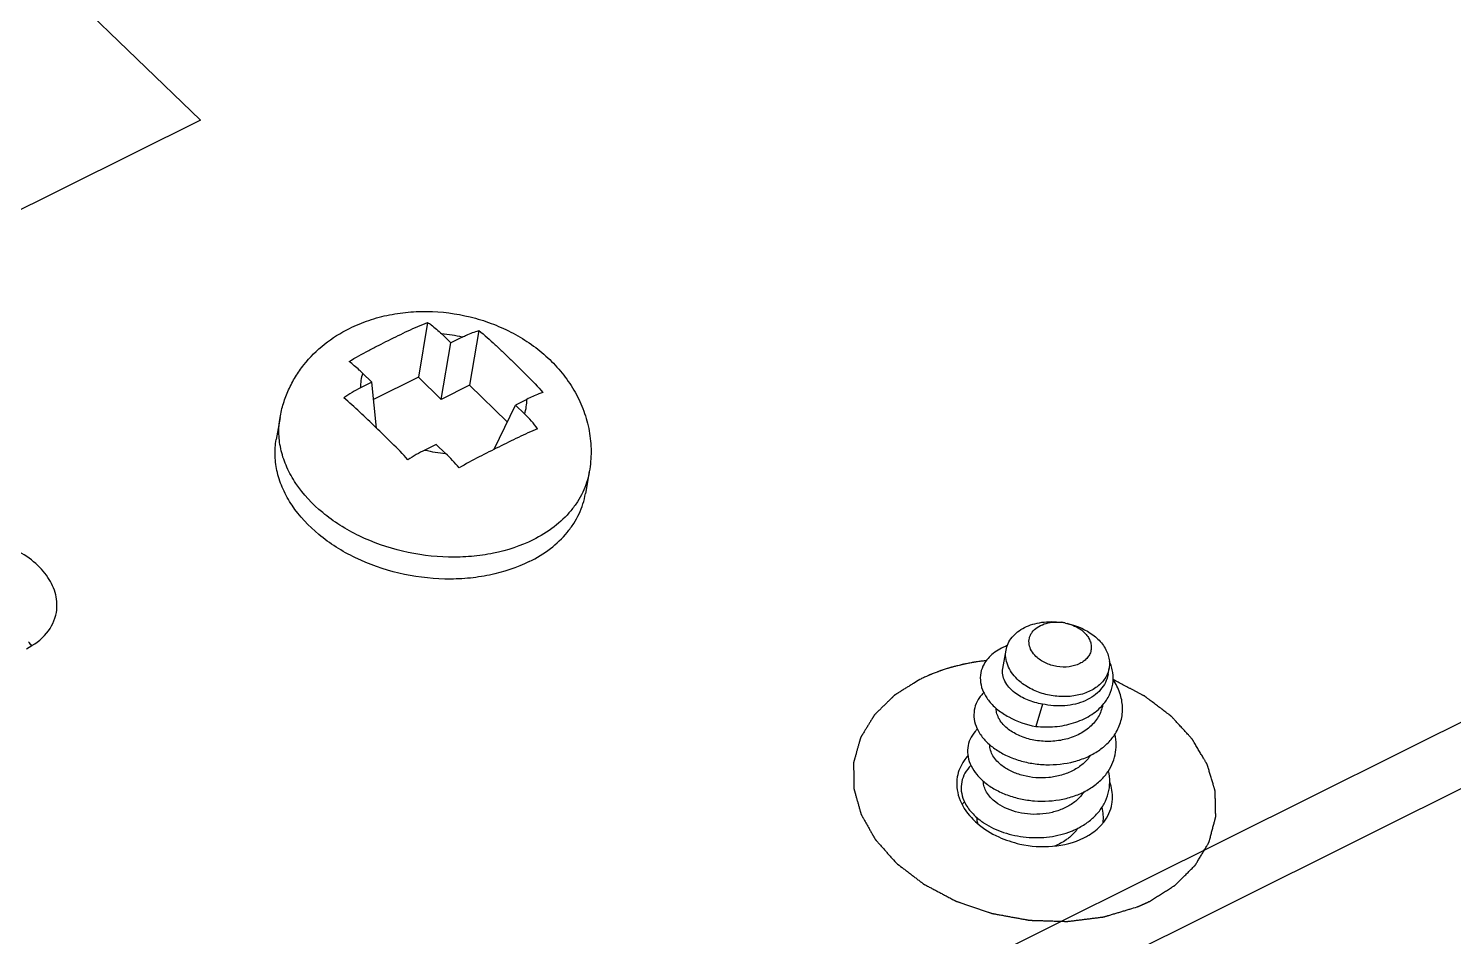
# Model space of a CAD drawing. Extents: x 0 to 297, y 0 to 210.
# Drawn here: x 236.65 to 246.18, y 68.32 to 74.4 of the extents above; entities that cross this region are included whole.
import ezdxf

# ---------------------------------------------------------------- set-up
doc = ezdxf.new("R2010")
doc.units = 0
doc.header["$LTSCALE"] = 16.335
doc.layers.get('0').update_dxf_attribs({"linetype": 'CONTINUOUS'})
doc.layers.add('02___PRT_ALL_AXES', color=7, linetype='CONTINUOUS')

msp = doc.modelspace()

# ---------------------------------------------------------------- linework, layer by layer
at = {"color": 7, "linetype": 'CONTINUOUS'}
for p, q in [((274.4084, 83.7969), (236.6015, 64.9601)), ((274.3229, 83.309), (236.516, 64.4721)), ((239.3162, 72.4305), (239.254, 72.0643)), ((239.4101, 72.354), (239.4719, 72.2943)), ((239.6583, 72.376), (239.5961, 72.0098)), ((239.4076, 71.9159), (239.4719, 72.2943)), ((239.5477, 72.3321), (239.4719, 72.2943)), ((238.8814, 72.0906), (238.9432, 72.0309)), ((239.254, 72.0643), (238.9549, 71.9154)), ((239.254, 72.0643), (239.4076, 71.9159)), ((238.9432, 72.0309), (238.8673, 71.9931)), ((238.9744, 71.724), (238.9432, 72.0309)), ((239.5961, 72.0098), (239.4076, 71.9159)), ((239.849, 71.7653), (239.5961, 72.0098)), ((239.7613, 71.5818), (239.9028, 71.8778)), ((239.9787, 71.9156), (239.9028, 71.8778)), ((239.9028, 71.8778), (239.9646, 71.8181)), ((239.3741, 71.6144), (239.2983, 71.5766)), ((239.3741, 71.6144), (239.4359, 71.5547)), ((240.3974, 71.4317), (240.3973, 71.4311)), ((243.4286, 69.8772), (243.3832, 69.7276))]:
    msp.add_line(p, q, dxfattribs=at)
at = {"color": 5, "linetype": 'CONTINUOUS'}
for p, q in [((236.7207, 74.8236), (237.7961, 73.7843)), ((237.7961, 73.7843), (227.6983, 68.7532))]:
    msp.add_line(p, q, dxfattribs=at)
at = {"color": 7, "linetype": 'CONTINUOUS'}
for centre, radius, start, end in [((239.355, 71.5661), 0.7898, 75.87704, 86.00221), ((239.148, 72.0025), 0.2809, 161.71279, 181.91658), ((239.2463, 71.2332), 0.8491, 116.50748, 125.28906), ((239.6979, 71.9062), 0.2809, 341.71279, 1.91658), ((239.3778, 71.2108), 0.8445, 37.05281, 45.98376), ((239.8776, 70.4144), 1.2986, 116.49482, 122.27683), ((239.491, 72.3426), 0.7898, 255.87704, 266.00221), ((238.5431, 70.6317), 1.2841, 40.03669, 45.94928), ((239.881, 71.5221), 0.5243, 349.68559, 350.00633), ((243.5208, 70.1296), 0.2962, 82.25366, 83.71047), ((243.5206, 70.1284), 0.2974, 77.87962, 82.25446), ((236.2958, 69.968), 0.4782, 38.83334, 42.83236), ((243.5883, 70.0837), 0.323, 318.94919, 319.21631), ((243.1695, 69.5292), 0.2528, 134.39456, 139.27684), ((243.4825, 69.4416), 0.271, 319.8946, 326.05057)]:
    msp.add_arc(centre, radius, start, end, dxfattribs=at)
for points, knots in [([(238.7935, 72.3908), (238.8355, 72.4116), (238.9229, 72.4477), (239.0607, 72.4843), (239.2035, 72.5037), (239.3972, 72.5069), (239.5909, 72.4765), (239.7747, 72.4141), (239.9051, 72.352), (240.0258, 72.2752), (240.1344, 72.1844), (240.2286, 72.0806), (240.3059, 71.9649), (240.3639, 71.8391), (240.4002, 71.7058), (240.4131, 71.5685), (240.4053, 71.4767), (240.3974, 71.4317)], [0, 0, 0, 0, 0.062087, 0.124885, 0.188392, 0.252483, 0.381204, 0.445431, 0.509135, 0.572157, 0.634455, 0.69611, 0.757271, 0.818116, 0.878795, 0.939408, 1, 1, 1, 1]), ([(238.3289, 71.7939), (238.3345, 71.826), (238.3499, 71.8895), (238.3847, 71.981), (238.4306, 72.0675), (238.5055, 72.1746), (238.6227, 72.291), (238.7346, 72.3614), (238.7935, 72.3908)], [0, 0, 0, 0, 0.124533, 0.249056, 0.373649, 0.498342, 0.748086, 1, 1, 1, 1]), ([(239.0539, 72.3104), (239.0758, 72.3213), (239.1195, 72.3429), (239.2061, 72.3847), (239.2718, 72.4138), (239.3162, 72.4305)], [0, 0, 0, 0, 0.254164, 0.506722, 1, 1, 1, 1]), ([(239.3162, 72.4305), (239.3243, 72.4252), (239.3574, 72.4019), (239.388, 72.3753), (239.4101, 72.354)], [0, 0, 0, 0, 0.240873, 1, 1, 1, 1]), ([(239.5477, 72.3321), (239.557, 72.3367), (239.5928, 72.3537), (239.6301, 72.3679), (239.6583, 72.376)], [0, 0, 0, 0, 0.259596, 1, 1, 1, 1]), ([(239.6583, 72.376), (239.6963, 72.3462), (239.751, 72.2978), (239.8221, 72.2309), (239.8758, 72.1793), (239.9294, 72.1272), (240.0011, 72.0561), (240.0534, 72.0008), (240.0867, 71.962)], [0, 0, 0, 0, 0.242822, 0.366933, 0.491776, 0.617091, 0.743119, 1, 1, 1, 1]), ([(238.7906, 72.1687), (238.8335, 72.1952), (238.8993, 72.2317), (238.9879, 72.2774), (239.0319, 72.2995), (239.0539, 72.3104)], [0, 0, 0, 0, 0.505895, 0.753704, 1, 1, 1, 1]), ([(238.8814, 72.0906), (238.8739, 72.0979), (238.8448, 72.1252), (238.8143, 72.1511), (238.7906, 72.1687)], [0, 0, 0, 0, 0.261448, 1, 1, 1, 1]), ([(240.0867, 71.962), (240.0779, 71.959), (240.0412, 71.9453), (240.0054, 71.929), (239.9787, 71.9156)], [0, 0, 0, 0, 0.236988, 1, 1, 1, 1]), ([(239.1841, 71.5123), (239.1495, 71.5502), (239.0788, 71.6228), (238.9706, 71.7279), (238.8644, 71.83), (238.7925, 71.8955), (238.7558, 71.9263)], [0, 0, 0, 0, 0.258384, 0.510097, 0.75888, 1, 1, 1, 1]), ([(240.0216, 70.9765), (239.938, 70.9349), (239.8001, 70.8898), (239.608, 70.8623), (239.4037, 70.8559), (239.1472, 70.8892), (238.9043, 70.974), (238.7296, 71.0706), (238.5789, 71.1792), (238.4554, 71.3103), (238.3724, 71.4578), (238.3335, 71.5697), (238.3175, 71.6828), (238.3226, 71.7577), (238.3289, 71.7939)], [0, 0, 0, 0, 0.12628, 0.193313, 0.262125, 0.402069, 0.540315, 0.607093, 0.67144, 0.79109, 0.846559, 0.899388, 0.950231, 1, 1, 1, 1]), ([(240.0518, 71.7196), (240.0083, 71.7016), (239.9213, 71.6613), (239.8355, 71.6189), (239.7919, 71.5971)], [0, 0, 0, 0, 0.491645, 1, 1, 1, 1]), ([(239.7919, 71.5971), (239.7478, 71.5752), (239.6584, 71.5303), (239.5702, 71.4831), (239.5262, 71.4578)], [0, 0, 0, 0, 0.492984, 1, 1, 1, 1]), ([(240.3968, 71.4283), (240.3926, 71.4051), (240.381, 71.3592), (240.3544, 71.2928), (240.3189, 71.2294), (240.2592, 71.1483), (240.1627, 71.0572), (240.071, 71.0011), (240.0216, 70.9765)], [0, 0, 0, 0, 0.115817, 0.232715, 0.351657, 0.473486, 0.727987, 1, 1, 1, 1]), ([(236.8328, 70.4897), (236.8396, 70.5286), (236.836, 70.6134), (236.7798, 70.7327), (236.6815, 70.8369), (236.5035, 70.9478), (236.2398, 71.0097), (236.022, 70.9717), (235.9301, 70.9259)], [0, 0, 0, 0, 0.100581, 0.208945, 0.329114, 0.460578, 0.738578, 1, 1, 1, 1]), ([(236.6324, 70.2472), (236.6834, 70.2726), (236.7738, 70.3377), (236.824, 70.4396), (236.8328, 70.4897)], [0, 0, 0, 0, 0.527869, 1, 1, 1, 1]), ([(243.1845, 70.2381), (243.1872, 70.2535), (243.197, 70.2843), (243.2239, 70.326), (243.2616, 70.362), (243.3086, 70.3912), (243.3634, 70.4126), (243.4453, 70.4304), (243.5103, 70.43), (243.5533, 70.4242)], [0, 0, 0, 0, 0.103886, 0.211313, 0.325029, 0.446545, 0.576103, 0.712854, 1, 1, 1, 1]), ([(243.3848, 70.1948), (243.3729, 70.2063), (243.3527, 70.2313), (243.339, 70.2685), (243.3373, 70.2979), (243.3404, 70.3191), (243.3477, 70.3395), (243.3633, 70.3653), (243.3933, 70.393), (243.4402, 70.4154), (243.495, 70.4267), (243.5337, 70.4263), (243.5532, 70.4241)], [0, 0, 0, 0, 0.12617, 0.240619, 0.29515, 0.34898, 0.403199, 0.458843, 0.577126, 0.707821, 0.850098, 1, 1, 1, 1]), ([(243.7079, 70.3558), (243.7162, 70.3477), (243.731, 70.3307), (243.7469, 70.302), (243.7551, 70.2721), (243.7551, 70.2421), (243.7467, 70.2133), (243.7304, 70.1872), (243.7071, 70.1647), (243.6668, 70.1399), (243.6045, 70.1228), (243.538, 70.1244), (243.4851, 70.1367), (243.4361, 70.1555), (243.4029, 70.1772), (243.3848, 70.1948)], [0, 0, 0, 0, 0.061397, 0.118712, 0.172581, 0.224388, 0.275978, 0.329259, 0.385728, 0.446211, 0.578647, 0.721838, 0.794532, 0.865989, 1, 1, 1, 1]), ([(243.5831, 70.4193), (243.5951, 70.4167), (243.6404, 70.404), (243.683, 70.3799), (243.7079, 70.3558)], [0, 0, 0, 0, 0.262587, 1, 1, 1, 1]), ([(243.5904, 70.4177), (243.6105, 70.4134), (243.6859, 70.3922), (243.757, 70.352), (243.7985, 70.3119)], [0, 0, 0, 0, 0.262583, 1, 1, 1, 1]), ([(243.1927, 70.2685), (243.1754, 70.2619), (243.1427, 70.2469), (243.0991, 70.2181), (243.0633, 70.1844), (243.0449, 70.1585), (243.0374, 70.1451)], [0, 0, 0, 0, 0.274391, 0.53139, 0.772301, 1, 1, 1, 1]), ([(243.7985, 70.3119), (243.8095, 70.3012), (243.8295, 70.279), (243.8533, 70.2422), (243.8693, 70.2038), (243.8747, 70.1772), (243.8759, 70.1641)], [0, 0, 0, 0, 0.269818, 0.525455, 0.767905, 1, 1, 1, 1]), ([(243.26, 70.0435), (243.2457, 70.0573), (243.2205, 70.0864), (243.1938, 70.1357), (243.1806, 70.1871), (243.1816, 70.2216), (243.1845, 70.2381)], [0, 0, 0, 0, 0.274022, 0.529279, 0.769065, 1, 1, 1, 1]), ([(243.8329, 69.8727), (243.8499, 69.8925), (243.879, 69.9359), (243.9024, 70.0105), (243.9024, 70.0892), (243.8868, 70.1399), (243.8757, 70.1641)], [0, 0, 0, 0, 0.251939, 0.496744, 0.743085, 1, 1, 1, 1]), ([(243.8759, 70.1641), (243.8762, 70.1602), (243.8771, 70.1446), (243.876, 70.1288), (243.874, 70.1173)], [0, 0, 0, 0, 0.252185, 1, 1, 1, 1]), ([(243.0374, 70.1451), (243.0271, 70.1265), (243.012, 70.0859), (243.0109, 70.0201), (243.0313, 69.9543), (243.0716, 69.892), (243.1297, 69.8357), (243.2304, 69.7698), (243.3205, 69.7395), (243.3832, 69.7276)], [0, 0, 0, 0, 0.101613, 0.202997, 0.309877, 0.426422, 0.554579, 0.694282, 1, 1, 1, 1]), ([(243.2439, 69.9518), (243.2294, 69.9629), (243.2037, 69.9866), (243.1754, 70.0279), (243.1605, 70.0715), (243.1605, 70.1012), (243.1629, 70.115)], [0, 0, 0, 0, 0.286225, 0.544382, 0.779044, 1, 1, 1, 1]), ([(243.874, 70.1173), (243.8719, 70.1054), (243.8652, 70.0818), (243.8479, 70.0487), (243.8238, 70.0185), (243.7935, 69.9918), (243.7576, 69.9691), (243.7024, 69.9442), (243.6239, 69.9262), (243.5244, 69.9255), (243.4253, 69.9453), (243.3346, 69.9839), (243.2822, 70.022), (243.26, 70.0435)], [0, 0, 0, 0, 0.049755, 0.100537, 0.153232, 0.20848, 0.266642, 0.327793, 0.457962, 0.595751, 0.735793, 0.872224, 1, 1, 1, 1]), ([(243.8666, 70.0752), (243.8634, 70.0568), (243.8513, 70.0201), (243.8181, 69.971), (243.7715, 69.9296), (243.7139, 69.8973), (243.6478, 69.8752), (243.5518, 69.8603), (243.4768, 69.8661), (243.4286, 69.8772)], [0, 0, 0, 0, 0.105455, 0.214669, 0.330381, 0.453782, 0.584532, 0.721038, 1, 1, 1, 1]), ([(243.9158, 69.6798), (243.9323, 69.7062), (243.9579, 69.7638), (243.9682, 69.8583), (243.9494, 69.9537), (243.9198, 70.0125), (243.9014, 70.0405)], [0, 0, 0, 0, 0.245262, 0.487665, 0.736808, 1, 1, 1, 1]), ([(243.0066, 69.92), (242.9949, 69.9033), (242.9762, 69.8669), (242.9664, 69.806), (242.976, 69.7436), (243.0041, 69.6828), (243.0492, 69.626), (243.1094, 69.5753), (243.1825, 69.5328), (243.266, 69.5), (243.3567, 69.4785), (243.4826, 69.4664), (243.6094, 69.4798), (243.7258, 69.52), (243.8029, 69.5619), (243.8677, 69.6148), (243.9018, 69.6574), (243.9158, 69.6798)], [0, 0, 0, 0, 0.047285, 0.093456, 0.14094, 0.191814, 0.247365, 0.308027, 0.373521, 0.443051, 0.515468, 0.589435, 0.736145, 0.806835, 0.874485, 0.938788, 1, 1, 1, 1]), ([(243.0353, 69.9537), (243.0326, 69.9511), (243.0223, 69.9405), (243.0129, 69.929), (243.0066, 69.92)], [0, 0, 0, 0, 0.255189, 1, 1, 1, 1]), ([(243.8307, 69.8703), (243.8282, 69.8566), (243.8206, 69.8294), (243.8022, 69.791), (243.777, 69.7553), (243.7345, 69.7117), (243.6671, 69.6679), (243.5731, 69.6356), (243.4718, 69.6238), (243.3711, 69.6324), (243.2789, 69.6596), (243.2245, 69.69), (243.2012, 69.7079)], [0, 0, 0, 0, 0.055344, 0.111437, 0.168891, 0.228148, 0.352528, 0.484346, 0.620246, 0.755141, 0.883388, 1, 1, 1, 1]), ([(243.4286, 69.8772), (243.3939, 69.8826), (243.3287, 69.9001), (243.2692, 69.9325), (243.2439, 69.9518)], [0, 0, 0, 0, 0.524732, 1, 1, 1, 1]), ([(243.3832, 69.7276), (243.4258, 69.7231), (243.5114, 69.7222), (243.6158, 69.7419), (243.6931, 69.7707), (243.762, 69.8066), (243.8073, 69.8434), (243.8319, 69.8716)], [0, 0, 0, 0, 0.263674, 0.522755, 0.648271, 0.769968, 1, 1, 1, 1]), ([(243.2012, 69.7079), (243.1886, 69.7175), (243.1658, 69.738), (243.1392, 69.7732), (243.1225, 69.8103), (243.1185, 69.8362), (243.1184, 69.8486)], [0, 0, 0, 0, 0.282673, 0.541314, 0.778425, 1, 1, 1, 1]), ([(242.9779, 69.6941), (242.9643, 69.6784), (242.9417, 69.6438), (242.9249, 69.5843), (242.9276, 69.522), (242.9493, 69.4603), (242.9885, 69.4018), (243.0435, 69.3487), (243.1123, 69.303), (243.1923, 69.2666), (243.2808, 69.2409), (243.4057, 69.2227), (243.5335, 69.2299), (243.653, 69.2639), (243.7338, 69.3016), (243.8033, 69.3507), (243.8413, 69.3912), (243.8573, 69.4127)], [0, 0, 0, 0, 0.048429, 0.094906, 0.141836, 0.191498, 0.245494, 0.304556, 0.368641, 0.437113, 0.508927, 0.582792, 0.730759, 0.802658, 0.871734, 0.937499, 1, 1, 1, 1]), ([(243.8573, 69.4127), (243.8712, 69.4314), (243.8951, 69.4713), (243.917, 69.5371), (243.9235, 69.606), (243.9176, 69.6518), (243.9123, 69.6743)], [0, 0, 0, 0, 0.253795, 0.501575, 0.748528, 1, 1, 1, 1]), ([(243.1585, 69.4639), (243.1458, 69.4736), (243.1231, 69.4941), (243.0965, 69.5292), (243.0798, 69.5664), (243.0757, 69.5922), (243.0756, 69.6047)], [0, 0, 0, 0, 0.282668, 0.541312, 0.778428, 1, 1, 1, 1]), ([(242.9292, 69.531), (242.92, 69.5208), (242.8869, 69.4795), (242.8651, 69.4288), (242.8584, 69.3903)], [0, 0, 0, 0, 0.260099, 1, 1, 1, 1]), ([(243.75, 69.5342), (243.736, 69.5134), (243.7008, 69.4745), (243.6339, 69.4299), (243.5557, 69.3991), (243.4705, 69.3831), (243.3835, 69.3821), (243.2994, 69.3957), (243.2232, 69.4224), (243.1781, 69.4489), (243.1585, 69.4639)], [0, 0, 0, 0, 0.115133, 0.237055, 0.365411, 0.498099, 0.631799, 0.762567, 0.886415, 1, 1, 1, 1]), ([(242.8584, 69.3903), (242.8503, 69.3441), (242.861, 69.2407), (242.9175, 69.1555), (242.9529, 69.1172)], [0, 0, 0, 0, 0.473035, 1, 1, 1, 1]), ([(243.7967, 69.1466), (243.8137, 69.1661), (243.8434, 69.2083), (243.8716, 69.2796), (243.8814, 69.3551), (243.8754, 69.4056), (243.8696, 69.4303)], [0, 0, 0, 0, 0.255992, 0.503915, 0.749768, 1, 1, 1, 1]), ([(243.1157, 69.22), (243.1031, 69.2296), (243.0803, 69.2501), (243.0538, 69.2853), (243.0371, 69.3224), (243.033, 69.3483), (243.0329, 69.3607)], [0, 0, 0, 0, 0.282659, 0.541305, 0.778423, 1, 1, 1, 1]), ([(243.8925, 69.2086), (243.8946, 69.2205), (243.8998, 69.2692), (243.8911, 69.319), (243.8784, 69.3536)], [0, 0, 0, 0, 0.245589, 1, 1, 1, 1]), ([(243.6898, 69.2671), (243.6741, 69.2484), (243.6367, 69.2141), (243.5692, 69.1757), (243.4926, 69.1501), (243.4108, 69.138), (243.3281, 69.1395), (243.2487, 69.1541), (243.1769, 69.1803), (243.1344, 69.2057), (243.1157, 69.22)], [0, 0, 0, 0, 0.116978, 0.240478, 0.369654, 0.502248, 0.635099, 0.764614, 0.887234, 1, 1, 1, 1]), ([(242.9529, 69.1172), (242.965, 69.1042), (243.0188, 69.0523), (243.0835, 69.0123), (243.1352, 68.9886)], [0, 0, 0, 0, 0.23824, 1, 1, 1, 1]), ([(242.9971, 69.0755), (242.996, 69.0789), (242.9921, 69.0924), (242.9903, 69.1064), (242.9902, 69.1168)], [0, 0, 0, 0, 0.256385, 1, 1, 1, 1]), ([(243.8229, 69.0693), (243.8281, 69.0751), (243.8474, 69.0981), (243.8632, 69.1241), (243.8725, 69.1444)], [0, 0, 0, 0, 0.256459, 1, 1, 1, 1]), ([(243.6646, 69.0464), (243.6608, 69.0407), (243.6445, 69.0184), (243.6247, 68.9985), (243.6086, 68.9851)], [0, 0, 0, 0, 0.244811, 1, 1, 1, 1]), ([(243.7046, 68.9813), (243.7162, 68.9871), (243.7593, 69.0109), (243.7986, 69.0422), (243.8229, 69.0693)], [0, 0, 0, 0, 0.261348, 1, 1, 1, 1]), ([(243.1352, 68.9886), (243.1808, 68.9676), (243.3637, 68.9066), (243.5767, 68.9176), (243.7046, 68.9813)], [0, 0, 0, 0, 0.259753, 1, 1, 1, 1]), ([(243.6086, 68.9851), (243.6014, 68.9792), (243.5707, 68.9559), (243.5361, 68.9379), (243.5089, 68.9272)], [0, 0, 0, 0, 0.243073, 1, 1, 1, 1])]:
    msp.add_open_spline(points, degree=3, knots=knots, dxfattribs=at)
at = {"color": 5, "linetype": 'CONTINUOUS'}
for points, knots in [([(243.0525, 70.1681), (243.0428, 70.1668), (243.0284, 70.1648), (243.0092, 70.1622), (242.9971, 70.1605), (242.9875, 70.1592), (242.9815, 70.1584), (242.9773, 70.1578), (242.9749, 70.1575), (242.9724, 70.157), (242.9693, 70.1564), (242.9644, 70.1554), (242.9582, 70.1542), (242.9483, 70.1523), (242.9359, 70.15), (242.9236, 70.1476), (242.9137, 70.1457), (242.9075, 70.1445), (242.9025, 70.1436), (242.8995, 70.143), (242.897, 70.1425), (242.8946, 70.1419), (242.8904, 70.1409), (242.8844, 70.1394), (242.8748, 70.1369), (242.8628, 70.1339), (242.8508, 70.1309), (242.8412, 70.1285), (242.834, 70.1267), (242.828, 70.1252), (242.8238, 70.1241), (242.8214, 70.1235), (242.8196, 70.1231), (242.8178, 70.1225), (242.8155, 70.1218), (242.8115, 70.1205), (242.8057, 70.1187), (242.7987, 70.1165), (242.7895, 70.1136), (242.7779, 70.11), (242.7663, 70.1063), (242.7571, 70.1034), (242.7513, 70.1016), (242.7472, 70.1003), (242.7449, 70.0996), (242.7427, 70.0987), (242.74, 70.0977), (242.7355, 70.096), (242.73, 70.0938), (242.7211, 70.0904), (242.71, 70.0862), (242.6989, 70.0819), (242.69, 70.0785), (242.6845, 70.0764), (242.68, 70.0747), (242.6773, 70.0736), (242.675, 70.0728), (242.6729, 70.0719), (242.6693, 70.0702), (242.664, 70.0678), (242.6556, 70.0639), (242.6451, 70.0591), (242.6283, 70.0514), (242.6157, 70.0457), (242.6073, 70.0418)], [0, 0, 0, 0, 0.0625, 0.09375, 0.125, 0.140625, 0.15625, 0.164062, 0.167969, 0.171875, 0.179688, 0.1875, 0.203125, 0.21875, 0.25, 0.28125, 0.296875, 0.3125, 0.320312, 0.328125, 0.332031, 0.335938, 0.34375, 0.359375, 0.375, 0.40625, 0.4375, 0.453125, 0.46875, 0.484375, 0.492188, 0.496094, 0.5, 0.503906, 0.507812, 0.515625, 0.53125, 0.546875, 0.5625, 0.59375, 0.625, 0.640625, 0.65625, 0.664062, 0.667969, 0.671875, 0.679688, 0.6875, 0.703125, 0.71875, 0.75, 0.78125, 0.796875, 0.8125, 0.820312, 0.828125, 0.832031, 0.835938, 0.84375, 0.859375, 0.875, 0.90625, 0.9375, 1, 1, 1, 1]), ([(242.6073, 70.0418), (242.5933, 70.033), (242.5722, 70.0199), (242.5441, 70.0023), (242.5231, 69.9891), (242.5055, 69.9782), (242.4915, 69.9694), (242.481, 69.9628), (242.4722, 69.9573), (242.4652, 69.9529), (242.4599, 69.9496), (242.4547, 69.9463), (242.4503, 69.9436), (242.4468, 69.9414), (242.4446, 69.94), (242.4428, 69.9389), (242.4415, 69.9381), (242.4404, 69.9374), (242.4395, 69.9369), (242.4388, 69.9365), (242.4384, 69.9359), (242.4376, 69.9353), (242.4368, 69.9344), (242.4357, 69.9334), (242.4343, 69.932), (242.4326, 69.9303), (242.4297, 69.9275), (242.4262, 69.9241), (242.422, 69.9199), (242.4178, 69.9158), (242.4122, 69.9103), (242.4052, 69.9034), (242.3968, 69.8952), (242.3855, 69.8842), (242.3715, 69.8704), (242.3574, 69.8566), (242.3462, 69.8456), (242.3378, 69.8374), (242.3308, 69.8305), (242.3252, 69.825), (242.3209, 69.8209), (242.3167, 69.8167), (242.3132, 69.8133), (242.3104, 69.8105), (242.3087, 69.8088), (242.3073, 69.8074), (242.3062, 69.8064), (242.3053, 69.8056), (242.3047, 69.805), (242.3044, 69.8046), (242.3041, 69.8044), (242.3039, 69.804), (242.3037, 69.8037), (242.3033, 69.803), (242.3027, 69.802), (242.3019, 69.8008), (242.301, 69.7992), (242.2998, 69.7972), (242.2978, 69.7941), (242.2954, 69.7901), (242.2925, 69.7853), (242.2896, 69.7806), (242.2858, 69.7743), (242.281, 69.7663), (242.2752, 69.7568), (242.2675, 69.7442), (242.2579, 69.7283), (242.2482, 69.7125), (242.2405, 69.6998), (242.2347, 69.6903), (242.2299, 69.6824), (242.2261, 69.6761), (242.2232, 69.6713), (242.2203, 69.6666), (242.2179, 69.6626), (242.2159, 69.6594), (242.2147, 69.6575), (242.2138, 69.6559), (242.2131, 69.6547), (242.2125, 69.6537), (242.212, 69.653), (242.2118, 69.6526), (242.2116, 69.6523), (242.2115, 69.652), (242.2114, 69.6516), (242.2112, 69.6508), (242.2109, 69.6497), (242.2105, 69.6484), (242.21, 69.6467), (242.2094, 69.6445), (242.2085, 69.6411), (242.2072, 69.6368), (242.2058, 69.6316), (242.2043, 69.6264), (242.2024, 69.6195), (242.2, 69.6108), (242.1971, 69.6004), (242.1932, 69.5866), (242.1883, 69.5693), (242.1835, 69.552), (242.1796, 69.5382), (242.1767, 69.5278), (242.1742, 69.5192), (242.1723, 69.5123), (242.1709, 69.5071), (242.1694, 69.5019), (242.1682, 69.4976), (242.1672, 69.4941), (242.1666, 69.492), (242.1661, 69.4902), (242.1658, 69.4889), (242.1655, 69.4879), (242.1652, 69.4871), (242.1651, 69.4867), (242.165, 69.4864), (242.165, 69.486), (242.165, 69.4856), (242.165, 69.4848), (242.165, 69.4836), (242.1651, 69.4823), (242.1651, 69.4805), (242.1651, 69.4782), (242.1651, 69.4746), (242.1651, 69.4701), (242.1652, 69.4647), (242.1652, 69.4593), (242.1653, 69.452), (242.1653, 69.443), (242.1654, 69.4322), (242.1655, 69.4177), (242.1656, 69.3997), (242.1657, 69.3816), (242.1658, 69.3672), (242.1659, 69.3564), (242.166, 69.3473), (242.166, 69.3401), (242.1661, 69.3347), (242.1661, 69.3293), (242.1661, 69.3248), (242.1662, 69.3211), (242.1662, 69.3189), (242.1662, 69.3171), (242.1662, 69.3157), (242.1662, 69.3146), (242.1662, 69.3138), (242.1662, 69.3134), (242.1662, 69.313), (242.1663, 69.3127), (242.1664, 69.3122), (242.1667, 69.3114), (242.167, 69.3103), (242.1674, 69.3089), (242.1679, 69.3071), (242.1685, 69.3049), (242.1695, 69.3012), (242.1708, 69.2967), (242.1723, 69.2913), (242.1739, 69.2859), (242.1759, 69.2786), (242.1784, 69.2696), (242.1815, 69.2587), (242.1856, 69.2442), (242.1907, 69.2261), (242.1958, 69.208), (242.1998, 69.1935), (242.2029, 69.1826), (242.2054, 69.1736), (242.2075, 69.1663), (242.209, 69.1609), (242.2105, 69.1555), (242.2118, 69.1509), (242.2128, 69.1473), (242.2135, 69.145), (242.214, 69.1432), (242.2144, 69.1419), (242.2147, 69.1407), (242.2149, 69.1399), (242.215, 69.1395), (242.2151, 69.1391), (242.2153, 69.1388), (242.2155, 69.1384), (242.216, 69.1376), (242.2166, 69.1365), (242.2173, 69.1352), (242.2183, 69.1335), (242.2196, 69.1313), (242.2215, 69.1278), (242.224, 69.1234), (242.227, 69.1182), (242.2299, 69.113), (242.2339, 69.106), (242.2388, 69.0973), (242.2447, 69.0868), (242.2526, 69.0728), (242.2625, 69.0554), (242.2723, 69.0379), (242.2802, 69.024), (242.2861, 69.0135), (242.2911, 69.0048), (242.295, 68.9978), (242.298, 68.9926), (242.3009, 68.9873), (242.3034, 68.983), (242.3054, 68.9795), (242.3066, 68.9773), (242.3076, 68.9755), (242.3083, 68.9742), (242.3089, 68.9731), (242.3094, 68.9724), (242.3096, 68.9719), (242.3098, 68.9716), (242.3101, 68.9713), (242.3104, 68.9709), (242.3111, 68.9702), (242.312, 68.9692), (242.3131, 68.9679), (242.3145, 68.9663), (242.3163, 68.9642), (242.3192, 68.961), (242.3229, 68.9569), (242.3272, 68.952), (242.3316, 68.9471), (242.3374, 68.9405), (242.3447, 68.9323), (242.3534, 68.9225), (242.365, 68.9094), (242.3795, 68.893), (242.397, 68.8734), (242.4202, 68.8472), (242.4376, 68.8275), (242.4493, 68.8144)], [0, 0, 0, 0, 0.03125, 0.046875, 0.0625, 0.078125, 0.085938, 0.09375, 0.101562, 0.105469, 0.109375, 0.113281, 0.117188, 0.119141, 0.121094, 0.12207, 0.123047, 0.124023, 0.124512, 0.125, 0.125488, 0.125977, 0.126953, 0.12793, 0.128906, 0.130859, 0.132812, 0.136719, 0.140625, 0.144531, 0.148438, 0.15625, 0.164062, 0.171875, 0.1875, 0.203125, 0.210938, 0.21875, 0.226562, 0.230469, 0.234375, 0.238281, 0.242188, 0.244141, 0.246094, 0.24707, 0.248047, 0.249023, 0.249512, 0.249756, 0.25, 0.250244, 0.250488, 0.250977, 0.251953, 0.25293, 0.253906, 0.255859, 0.257812, 0.261719, 0.265625, 0.269531, 0.273438, 0.28125, 0.289062, 0.296875, 0.3125, 0.328125, 0.335938, 0.34375, 0.351562, 0.355469, 0.359375, 0.363281, 0.367188, 0.369141, 0.371094, 0.37207, 0.373047, 0.374023, 0.374512, 0.374756, 0.375, 0.375244, 0.375488, 0.375977, 0.376953, 0.37793, 0.378906, 0.380859, 0.382812, 0.386719, 0.390625, 0.394531, 0.398438, 0.40625, 0.414062, 0.421875, 0.4375, 0.453125, 0.460938, 0.46875, 0.476562, 0.480469, 0.484375, 0.488281, 0.492188, 0.494141, 0.496094, 0.49707, 0.498047, 0.499023, 0.499512, 0.499756, 0.5, 0.500244, 0.500488, 0.500977, 0.501953, 0.50293, 0.503906, 0.505859, 0.507812, 0.511719, 0.515625, 0.519531, 0.523438, 0.53125, 0.539062, 0.546875, 0.5625, 0.578125, 0.585938, 0.59375, 0.601562, 0.605469, 0.609375, 0.613281, 0.617188, 0.619141, 0.621094, 0.62207, 0.623047, 0.624023, 0.624512, 0.624756, 0.625, 0.625244, 0.625488, 0.625977, 0.626953, 0.62793, 0.628906, 0.630859, 0.632812, 0.636719, 0.640625, 0.644531, 0.648438, 0.65625, 0.664062, 0.671875, 0.6875, 0.703125, 0.710938, 0.71875, 0.726562, 0.730469, 0.734375, 0.738281, 0.742188, 0.744141, 0.746094, 0.74707, 0.748047, 0.749023, 0.749512, 0.749756, 0.75, 0.750244, 0.750488, 0.750977, 0.751953, 0.75293, 0.753906, 0.755859, 0.757812, 0.761719, 0.765625, 0.769531, 0.773438, 0.78125, 0.789062, 0.796875, 0.8125, 0.828125, 0.835938, 0.84375, 0.851562, 0.855469, 0.859375, 0.863281, 0.867188, 0.869141, 0.871094, 0.87207, 0.873047, 0.874023, 0.874512, 0.874756, 0.875, 0.875244, 0.875488, 0.875977, 0.876953, 0.87793, 0.878906, 0.880859, 0.882812, 0.886719, 0.890625, 0.894531, 0.898438, 0.90625, 0.914062, 0.921875, 0.9375, 0.953125, 0.96875, 1, 1, 1, 1]), ([(244.1436, 68.5571), (244.1525, 68.5627), (244.1703, 68.5739), (244.1971, 68.5907), (244.2193, 68.6047), (244.2372, 68.6159), (244.2505, 68.6243), (244.2639, 68.6327), (244.2773, 68.6411), (244.2884, 68.6481), (244.2973, 68.6537), (244.3029, 68.6571), (244.3068, 68.6596), (244.309, 68.661), (244.3107, 68.662), (244.3121, 68.6629), (244.3132, 68.6636), (244.314, 68.6641), (244.3147, 68.6646), (244.3152, 68.665), (244.3158, 68.6657), (244.3173, 68.6671), (244.3195, 68.6693), (244.3221, 68.6719), (244.3248, 68.6746), (244.3283, 68.6781), (244.3328, 68.6825), (244.3381, 68.6878), (244.3434, 68.693), (244.3505, 68.7001), (244.3593, 68.7089), (244.3735, 68.7229), (244.3877, 68.737), (244.4019, 68.7511), (244.4125, 68.7616), (244.4231, 68.7722), (244.432, 68.781), (244.4382, 68.7871), (244.4417, 68.7906), (244.4444, 68.7933), (244.4466, 68.7955), (244.4484, 68.7972), (244.4497, 68.7985), (244.4508, 68.7996), (244.4514, 68.8006), (244.452, 68.8016), (244.4527, 68.8029), (244.4545, 68.8059), (244.4572, 68.8103), (244.4607, 68.8163), (244.4643, 68.8223), (244.469, 68.8302), (244.4749, 68.8401), (244.482, 68.8521), (244.4891, 68.864), (244.4962, 68.8759), (244.5033, 68.8878), (244.5104, 68.8998), (244.5175, 68.9117), (244.5235, 68.9216), (244.5282, 68.9296), (244.5318, 68.9355), (244.5353, 68.9415), (244.538, 68.946), (244.5397, 68.9489), (244.5405, 68.9502), (244.5411, 68.9512), (244.5417, 68.9522), (244.542, 68.9536), (244.5425, 68.9552), (244.5431, 68.9574), (244.5438, 68.9602), (244.5447, 68.9635), (244.5459, 68.9679), (244.5479, 68.9756), (244.5509, 68.9866), (244.5544, 68.9998), (244.558, 69.0131), (244.5627, 69.0307), (244.5674, 69.0484), (244.5721, 69.066), (244.5751, 69.077), (244.5774, 69.0858), (244.5792, 69.0925), (244.581, 69.0991), (244.5824, 69.1046), (244.5836, 69.109), (244.5845, 69.1123), (244.5854, 69.1156), (244.5861, 69.1184), (244.5866, 69.1202), (244.5868, 69.121), (244.587, 69.1215), (244.587, 69.1222), (244.5869, 69.1231), (244.5869, 69.1242), (244.5869, 69.1256), (244.5869, 69.1273), (244.5868, 69.1296), (244.5867, 69.1335), (244.5866, 69.1392), (244.5864, 69.1482), (244.5862, 69.1595), (244.5859, 69.1731), (244.5855, 69.1912), (244.5851, 69.2092), (244.5847, 69.2273), (244.5844, 69.2409), (244.5842, 69.2522), (244.584, 69.2612), (244.5838, 69.268), (244.5837, 69.2748), (244.5836, 69.2804), (244.5835, 69.2849), (244.5834, 69.2877), (244.5834, 69.29), (244.5833, 69.2917), (244.5833, 69.2931), (244.5833, 69.2941), (244.5833, 69.2947), (244.5833, 69.2951), (244.5831, 69.2955), (244.583, 69.2961), (244.5827, 69.2971), (244.5822, 69.2985), (244.5817, 69.3003), (244.581, 69.3026), (244.5802, 69.3054), (244.5788, 69.31), (244.5771, 69.3158), (244.575, 69.3227), (244.573, 69.3296), (244.5702, 69.3388), (244.5668, 69.3503), (244.5627, 69.3641), (244.5572, 69.3825), (244.5517, 69.4009), (244.5462, 69.4193), (244.5421, 69.4331), (244.5387, 69.4447), (244.5359, 69.4539), (244.5342, 69.4596), (244.533, 69.4636), (244.5323, 69.4659), (244.5318, 69.4677), (244.5314, 69.4691), (244.531, 69.4702), (244.5308, 69.4711), (244.5306, 69.4718), (244.5302, 69.4724), (244.5298, 69.4732), (244.5287, 69.475), (244.5271, 69.4778), (244.5251, 69.4811), (244.5232, 69.4844), (244.5206, 69.4888), (244.5173, 69.4943), (244.5134, 69.501), (244.5095, 69.5076), (244.5043, 69.5164), (244.4978, 69.5275), (244.4874, 69.5452), (244.4744, 69.5672), (244.4614, 69.5893), (244.451, 69.607), (244.4445, 69.6181), (244.4399, 69.6258), (244.4373, 69.6302), (244.4354, 69.6335), (244.4338, 69.6363), (244.4325, 69.6385), (244.4315, 69.6401), (244.4307, 69.6415), (244.4297, 69.6425), (244.4288, 69.6435), (244.4277, 69.6448), (244.425, 69.6478), (244.4208, 69.6522), (244.4154, 69.6582), (244.4099, 69.6642), (244.4026, 69.6722), (244.3935, 69.6822), (244.3825, 69.6941), (244.3716, 69.7061), (244.3606, 69.7181), (244.3497, 69.73), (244.3387, 69.742), (244.3278, 69.754), (244.3186, 69.7639), (244.3113, 69.7719), (244.3058, 69.7779), (244.3004, 69.7839), (244.2963, 69.7884), (244.2935, 69.7914), (244.2924, 69.7926), (244.2915, 69.7936), (244.2906, 69.7946), (244.2891, 69.7957), (244.2874, 69.797), (244.285, 69.7988), (244.2821, 69.801), (244.2786, 69.8037), (244.2739, 69.8072), (244.2657, 69.8134), (244.254, 69.8222), (244.2353, 69.8364), (244.2119, 69.854), (244.1885, 69.8717), (244.1698, 69.8859), (244.1558, 69.8965), (244.1441, 69.9053), (244.1347, 69.9124), (244.1289, 69.9168), (244.1242, 69.9203), (244.1207, 69.923), (244.1172, 69.9256), (244.1143, 69.9279), (244.1122, 69.9294), (244.1111, 69.9303), (244.11, 69.9308), (244.109, 69.9314), (244.1076, 69.9321), (244.1053, 69.9334), (244.1018, 69.9351), (244.0964, 69.938), (244.0896, 69.9416), (244.0786, 69.9473), (244.065, 69.9545), (244.0486, 69.9631), (244.0322, 69.9717), (244.0159, 69.9802), (243.994, 69.9917), (243.9667, 70.006), (243.934, 70.0232), (243.9121, 70.0346), (243.9012, 70.0404)], [0, 0, 0, 0, 0.015625, 0.03125, 0.046875, 0.054688, 0.0625, 0.070312, 0.078125, 0.085938, 0.089844, 0.09375, 0.095703, 0.09668, 0.097656, 0.098633, 0.099121, 0.099609, 0.100098, 0.100342, 0.100586, 0.101562, 0.103516, 0.105469, 0.107422, 0.109375, 0.113281, 0.117188, 0.121094, 0.125, 0.132812, 0.140625, 0.15625, 0.164062, 0.171875, 0.179688, 0.1875, 0.191406, 0.193359, 0.195312, 0.197266, 0.198242, 0.199219, 0.200195, 0.200684, 0.201172, 0.202148, 0.203125, 0.207031, 0.210938, 0.214844, 0.21875, 0.226562, 0.234375, 0.242188, 0.25, 0.257812, 0.265625, 0.273438, 0.28125, 0.285156, 0.289062, 0.292969, 0.296875, 0.297852, 0.298828, 0.299316, 0.299805, 0.300781, 0.301758, 0.302734, 0.304688, 0.306641, 0.308594, 0.3125, 0.320312, 0.328125, 0.335938, 0.34375, 0.359375, 0.367188, 0.375, 0.378906, 0.382812, 0.386719, 0.390625, 0.392578, 0.394531, 0.396484, 0.398438, 0.399414, 0.399658, 0.399902, 0.400391, 0.400879, 0.401367, 0.402344, 0.40332, 0.404297, 0.40625, 0.410156, 0.414062, 0.421875, 0.429688, 0.4375, 0.453125, 0.460938, 0.46875, 0.476562, 0.480469, 0.484375, 0.488281, 0.492188, 0.494141, 0.496094, 0.49707, 0.498047, 0.499023, 0.499512, 0.499756, 0.5, 0.500244, 0.500488, 0.500977, 0.501953, 0.50293, 0.503906, 0.505859, 0.507812, 0.511719, 0.515625, 0.519531, 0.523438, 0.53125, 0.539062, 0.546875, 0.5625, 0.570312, 0.578125, 0.585938, 0.589844, 0.59375, 0.595703, 0.59668, 0.597656, 0.598633, 0.599121, 0.599609, 0.600098, 0.600342, 0.600586, 0.601562, 0.603516, 0.605469, 0.607422, 0.609375, 0.613281, 0.617188, 0.621094, 0.625, 0.632812, 0.640625, 0.65625, 0.671875, 0.679688, 0.6875, 0.691406, 0.693359, 0.695312, 0.697266, 0.698242, 0.699219, 0.700195, 0.700684, 0.701172, 0.702148, 0.703125, 0.707031, 0.710938, 0.714844, 0.71875, 0.726562, 0.734375, 0.742188, 0.75, 0.757812, 0.765625, 0.773438, 0.78125, 0.785156, 0.789062, 0.792969, 0.796875, 0.797852, 0.798828, 0.799316, 0.799805, 0.800781, 0.801758, 0.802734, 0.804688, 0.806641, 0.808594, 0.8125, 0.820312, 0.828125, 0.84375, 0.859375, 0.867188, 0.875, 0.882812, 0.886719, 0.890625, 0.892578, 0.894531, 0.896484, 0.898438, 0.899414, 0.899902, 0.900391, 0.900879, 0.901367, 0.902344, 0.904297, 0.90625, 0.910156, 0.914062, 0.921875, 0.929688, 0.9375, 0.945312, 0.953125, 0.96875, 0.984375, 1, 1, 1, 1]), ([(242.4493, 68.8144), (242.4627, 68.8041), (242.4828, 68.7886), (242.5096, 68.768), (242.5298, 68.7525), (242.5499, 68.737), (242.5667, 68.7241), (242.5801, 68.7137), (242.5902, 68.706), (242.6002, 68.6982), (242.6086, 68.6918), (242.6153, 68.6866), (242.6203, 68.6827), (242.6245, 68.6795), (242.6279, 68.6769), (242.63, 68.6753), (242.6315, 68.6742), (242.6323, 68.6735), (242.6328, 68.6731), (242.6332, 68.6728), (242.6337, 68.6725), (242.6346, 68.6721), (242.6363, 68.6712), (242.6388, 68.6699), (242.6427, 68.6678), (242.6477, 68.6652), (242.6555, 68.661), (242.6654, 68.6558), (242.6812, 68.6475), (242.7009, 68.6371), (242.7246, 68.6246), (242.7483, 68.6121), (242.768, 68.6017), (242.7838, 68.5933), (242.7956, 68.5871), (242.8075, 68.5808), (242.8193, 68.5746), (242.8292, 68.5694), (242.8361, 68.5657), (242.84, 68.5636), (242.843, 68.5621), (242.8454, 68.5608), (242.8474, 68.5597), (242.8486, 68.5591), (242.8496, 68.5585), (242.8507, 68.5582), (242.8526, 68.5575), (242.8564, 68.5562), (242.8619, 68.5543), (242.8684, 68.5521), (242.875, 68.5499), (242.8837, 68.5469), (242.899, 68.5417), (242.9208, 68.5342), (242.9557, 68.5222), (242.9906, 68.5103), (243.0212, 68.4999), (243.0387, 68.4939), (243.0517, 68.4894), (243.0627, 68.4857), (243.0714, 68.4827), (243.0779, 68.4804), (243.0828, 68.4788), (243.0861, 68.4776), (243.0878, 68.4771), (243.0891, 68.4766), (243.0903, 68.4764), (243.092, 68.4761), (243.0946, 68.4756), (243.098, 68.475), (243.1015, 68.4744), (243.106, 68.4735), (243.1118, 68.4725), (243.121, 68.4708), (243.1325, 68.4687), (243.1462, 68.4662), (243.1646, 68.4628), (243.1876, 68.4587), (243.2151, 68.4536), (243.2427, 68.4486), (243.2656, 68.4444), (243.284, 68.4411), (243.2978, 68.4386), (243.3093, 68.4365), (243.3185, 68.4348), (243.3242, 68.4338), (243.3288, 68.4329), (243.3322, 68.4323), (243.3357, 68.4317), (243.3383, 68.4312), (243.34, 68.4309), (243.3411, 68.4306), (243.3426, 68.4306), (243.3443, 68.4306), (243.3478, 68.4305), (243.353, 68.4303), (243.3599, 68.4301), (243.3691, 68.4298), (243.3807, 68.4294), (243.3945, 68.429), (243.413, 68.4284), (243.4454, 68.4274), (243.4823, 68.4262), (243.5193, 68.4251), (243.5424, 68.4243), (243.5586, 68.4238), (243.5678, 68.4236), (243.5747, 68.4233), (243.5817, 68.4231), (243.5874, 68.4229), (243.5915, 68.4228), (243.5935, 68.4228), (243.5947, 68.4227), (243.5958, 68.4229), (243.5971, 68.423), (243.5994, 68.4233), (243.6021, 68.4237), (243.6055, 68.4241), (243.6099, 68.4246), (243.6177, 68.4256), (243.6288, 68.427), (243.6422, 68.4286), (243.6555, 68.4303), (243.6688, 68.432), (243.6866, 68.4342), (243.7088, 68.4369), (243.7355, 68.4403), (243.7622, 68.4436), (243.7844, 68.4463), (243.8022, 68.4486), (243.8133, 68.4499), (243.8222, 68.4511), (243.8278, 68.4517), (243.8322, 68.4523), (243.835, 68.4526), (243.8369, 68.4529), (243.8379, 68.453), (243.8385, 68.4531), (243.8389, 68.4532), (243.8396, 68.4534), (243.8406, 68.4537), (243.8424, 68.4543), (243.8449, 68.455), (243.849, 68.4563), (243.8541, 68.4578), (243.8602, 68.4596), (243.8684, 68.4621), (243.8786, 68.4652), (243.8908, 68.4689), (243.903, 68.4725), (243.9193, 68.4774), (243.9397, 68.4836), (243.9642, 68.491), (243.9886, 68.4983), (244.0213, 68.5081), (244.0457, 68.5155), (244.062, 68.5204)], [0, 0, 0, 0, 0.03125, 0.046875, 0.0625, 0.078125, 0.09375, 0.101562, 0.109375, 0.117188, 0.125, 0.128906, 0.132812, 0.136719, 0.138672, 0.140625, 0.141602, 0.14209, 0.142578, 0.142822, 0.143066, 0.143555, 0.144531, 0.146484, 0.148438, 0.152344, 0.15625, 0.164062, 0.171875, 0.1875, 0.203125, 0.21875, 0.234375, 0.242188, 0.25, 0.257812, 0.265625, 0.273438, 0.277344, 0.279297, 0.28125, 0.283203, 0.28418, 0.285156, 0.285645, 0.286133, 0.287109, 0.289062, 0.292969, 0.296875, 0.300781, 0.304688, 0.3125, 0.328125, 0.34375, 0.375, 0.390625, 0.398438, 0.40625, 0.414062, 0.417969, 0.421875, 0.425781, 0.426758, 0.427734, 0.428711, 0.429199, 0.429688, 0.431641, 0.433594, 0.435547, 0.4375, 0.441406, 0.445312, 0.453125, 0.460938, 0.46875, 0.484375, 0.5, 0.515625, 0.53125, 0.539062, 0.546875, 0.554688, 0.558594, 0.5625, 0.564453, 0.566406, 0.568359, 0.570312, 0.570801, 0.571289, 0.572266, 0.573242, 0.574219, 0.578125, 0.582031, 0.585938, 0.59375, 0.601562, 0.609375, 0.625, 0.65625, 0.671875, 0.6875, 0.695312, 0.699219, 0.703125, 0.707031, 0.710938, 0.712891, 0.713867, 0.714355, 0.714844, 0.71582, 0.716797, 0.71875, 0.720703, 0.722656, 0.726562, 0.734375, 0.742188, 0.75, 0.757812, 0.765625, 0.78125, 0.796875, 0.8125, 0.828125, 0.835938, 0.84375, 0.847656, 0.851562, 0.853516, 0.855469, 0.856445, 0.856934, 0.857178, 0.857422, 0.85791, 0.858398, 0.859375, 0.861328, 0.863281, 0.867188, 0.871094, 0.875, 0.882812, 0.890625, 0.898438, 0.90625, 0.921875, 0.9375, 0.953125, 0.96875, 1, 1, 1, 1]), ([(244.062, 68.5204), (244.0633, 68.521), (244.0653, 68.5218), (244.0679, 68.5228), (244.0695, 68.5235), (244.0708, 68.524), (244.0717, 68.5244), (244.0722, 68.5246), (244.0726, 68.5247), (244.073, 68.5249), (244.0736, 68.5252), (244.0749, 68.5257), (244.0768, 68.5265), (244.0794, 68.5276), (244.082, 68.5287), (244.0855, 68.5302), (244.0898, 68.5321), (244.0949, 68.5343), (244.1, 68.5366), (244.1051, 68.5389), (244.1102, 68.5412), (244.1144, 68.5431), (244.1178, 68.5447), (244.1203, 68.5459), (244.1228, 68.5471), (244.1247, 68.5479), (244.126, 68.5485), (244.1265, 68.5488), (244.1269, 68.549), (244.1274, 68.5492), (244.1283, 68.5497), (244.1296, 68.5503), (244.1317, 68.5513), (244.1343, 68.5526), (244.1384, 68.5546), (244.1415, 68.5561), (244.1436, 68.5571)], [0, 0, 0, 0, 0.0625, 0.09375, 0.125, 0.140625, 0.15625, 0.164062, 0.167969, 0.171875, 0.179688, 0.1875, 0.21875, 0.25, 0.28125, 0.3125, 0.375, 0.4375, 0.5, 0.5625, 0.625, 0.6875, 0.71875, 0.75, 0.78125, 0.8125, 0.820312, 0.828125, 0.832031, 0.835938, 0.84375, 0.859375, 0.875, 0.90625, 0.9375, 1, 1, 1, 1])]:
    msp.add_open_spline(points, degree=3, knots=knots, dxfattribs=at)
at = {"color": 7, "linetype": 'CONTINUOUS'}
msp.add_open_spline([(243.8725, 69.1444), (243.8818, 69.1648), (243.8886, 69.1866), (243.8925, 69.2086)], degree=3, dxfattribs=at)
at = {"layer": '02___PRT_ALL_AXES', "color": 7, "linetype": 'CONTINUOUS'}
for p, q in [((238.3289, 71.7939), (238.3033, 71.6476)), ((240.3974, 71.4317), (240.3718, 71.2853)), ((243.1629, 70.115), (243.1845, 70.2381)), ((243.8666, 70.0753), (243.874, 70.1173))]:
    msp.add_line(p, q, dxfattribs=at)
for centre, radius, start, end in [((243.0833, 69.042), 0.2518, 134.41414, 139.78666), ((243.2975, 69.4768), 0.4735, 233.82965, 236.93357)]:
    msp.add_arc(centre, radius, start, end, dxfattribs=at)
for points, knots in [([(239.996, 70.8301), (239.9123, 70.7885), (239.7744, 70.7434), (239.5822, 70.7159), (239.3779, 70.7095), (239.1214, 70.7429), (238.8785, 70.8277), (238.7038, 70.9243), (238.5532, 71.0329), (238.4297, 71.1639), (238.3468, 71.3114), (238.3079, 71.4233), (238.2919, 71.5364), (238.2969, 71.6113), (238.3033, 71.6475)], [0, 0, 0, 0, 0.126314, 0.193368, 0.262203, 0.402186, 0.540424, 0.60718, 0.6715, 0.791098, 0.846551, 0.899374, 0.95022, 1, 1, 1, 1]), ([(239.996, 70.8301), (240.0456, 70.8549), (240.1379, 70.9114), (240.2347, 71.0032), (240.2945, 71.0849), (240.33, 71.1489), (240.3564, 71.2158), (240.3677, 71.2621), (240.3718, 71.2854)], [0, 0, 0, 0, 0.27208, 0.526537, 0.64834, 0.767257, 0.88415, 1, 1, 1, 1]), ([(242.9499, 69.4658), (242.9343, 69.4506), (242.9076, 69.4169), (242.8847, 69.3572), (242.8822, 69.2936), (242.8937, 69.2525), (242.9021, 69.2327)], [0, 0, 0, 0, 0.258085, 0.502257, 0.745214, 1, 1, 1, 1]), ([(242.9021, 69.2327), (242.9133, 69.2063), (242.9467, 69.1545), (242.9922, 69.1135), (243.018, 69.0946)], [0, 0, 0, 0, 0.472141, 1, 1, 1, 1]), ([(243.7195, 69.0787), (243.7268, 69.0836), (243.7545, 69.1038), (243.7799, 69.1274), (243.7967, 69.1466)], [0, 0, 0, 0, 0.256325, 1, 1, 1, 1]), ([(243.8342, 69.0838), (243.8358, 69.1008), (243.8361, 69.1353), (243.8308, 69.1693), (243.8269, 69.1862)], [0, 0, 0, 0, 0.495689, 1, 1, 1, 1]), ([(243.0391, 69.08), (243.0791, 69.0539), (243.1701, 69.0117), (243.3193, 68.9808), (243.4747, 68.9831), (243.5757, 69.0085), (243.6228, 69.0274)], [0, 0, 0, 0, 0.236437, 0.490257, 0.748903, 1, 1, 1, 1]), ([(243.6228, 69.0274), (243.6314, 69.0308), (243.665, 69.0453), (243.6971, 69.0633), (243.7195, 69.0787)], [0, 0, 0, 0, 0.25572, 1, 1, 1, 1])]:
    msp.add_open_spline(points, degree=3, knots=knots, dxfattribs=at)

doc.saveas('drawing.dxf')
